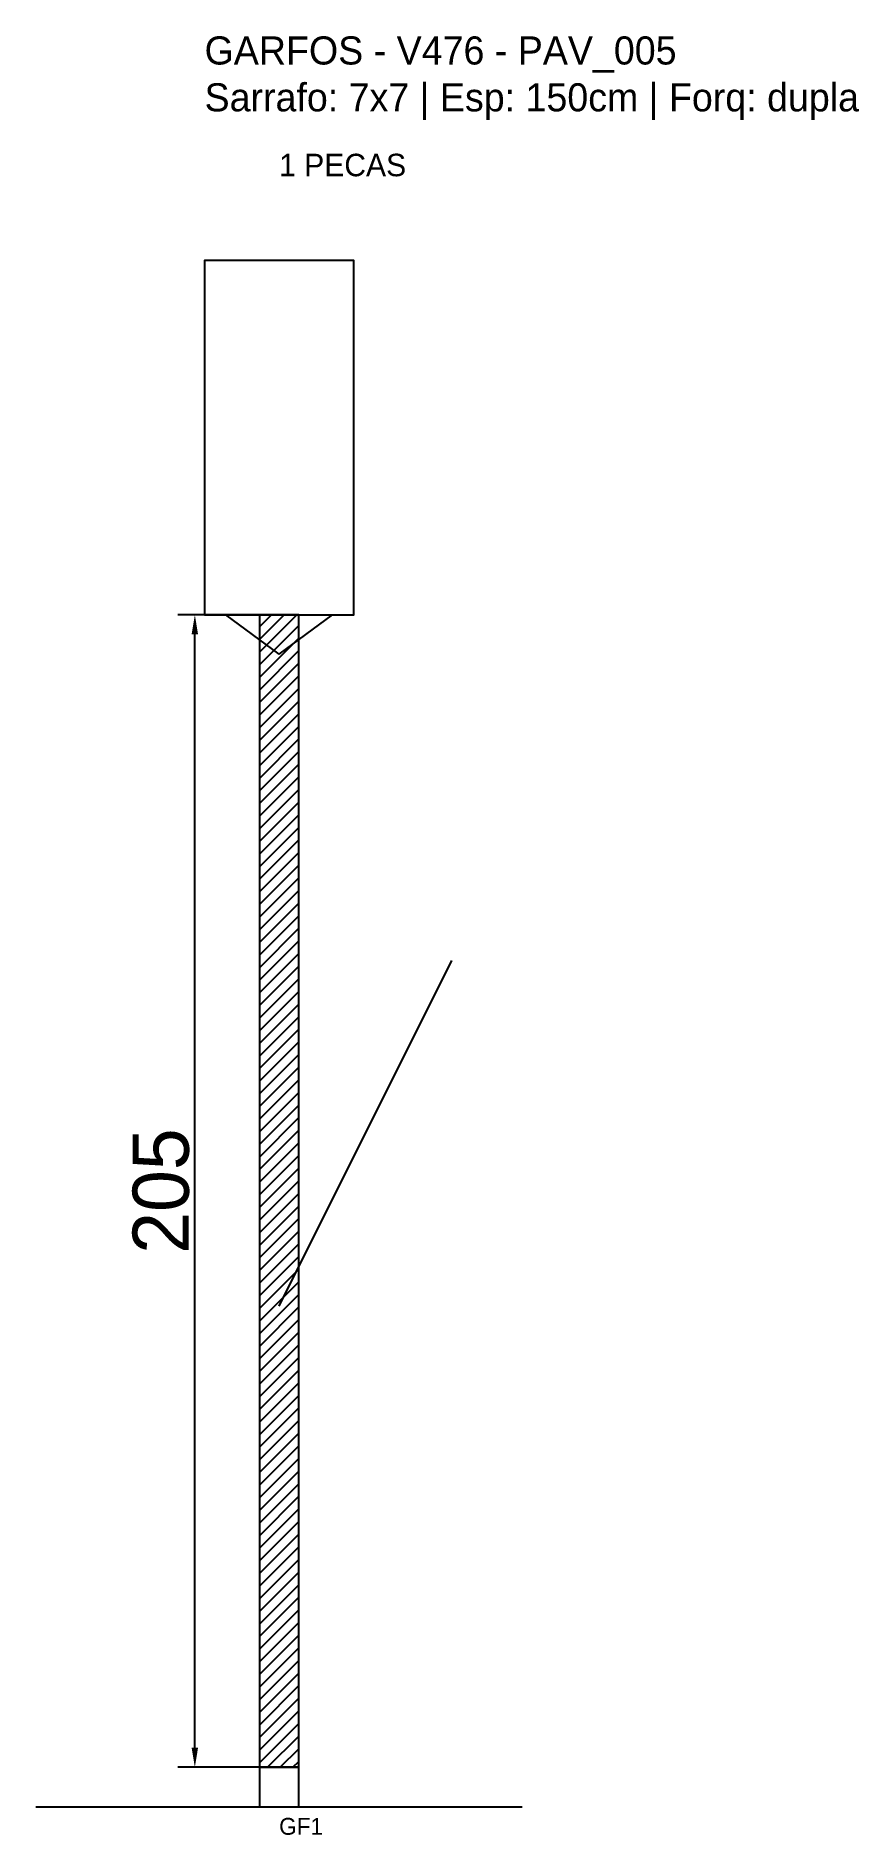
# Model space of a CAD drawing. Header units: metres. Extents: x -30 to 116, y -12 to 308.
import ezdxf

# ---------------------------------------------------------------- set-up
doc = ezdxf.new("R2010")
doc.units = ezdxf.units.M
for name, color, linetype in [('BARRA_ANCORAGEM', 1, 'Continuous'), ('COTA', 241, 'Continuous'), ('GARFOS OK', 3, 'Continuous'), ('NOME DA VIGA', 6, 'Continuous'), ('SARR_7x7', 40, 'Continuous'), ('VIGAS', 3, 'Continuous')]:
    doc.layers.add(name, color=color, linetype=linetype)
doc.dimstyles.new('EZ DXF', dxfattribs={"dimtxt": 10, "dimasz": 3.5, "dimexe": 3, "dimexo": 1.5, "dimgap": 1, "dimtad": 1, "dimdec": 1, "dimdsep": 46, "dimcen": 2.5, "dimazin": 3, "dimtfac": 1, "dimtmove": 0, "dimatfit": 3})

msp = doc.modelspace()

# ---------------------------------------------------------------- hatches: boundary and pattern name
at = {"layer": 'COTA'}
h = msp.add_hatch(dxfattribs=at)
h.set_pattern_fill('ANSI31', scale=0.5)
h.paths.add_polyline_path([(9.77, 0), (16.77, 0), (16.77, 205), (9.77, 205)])

# ---------------------------------------------------------------- linework, layer by layer
at = {"layer": 'BARRA_ANCORAGEM'}
msp.add_line((13.27, 82), (44.02, 143.5), dxfattribs=at)
at = {"layer": 'GARFOS OK'}
for p, q in [((13.27, 198), (3.77, 205)), ((3.77, 205), (22.77, 205)), ((13.27, 198), (22.77, 205))]:
    msp.add_line(p, q, dxfattribs=at)
at = {"layer": 'GARFOS OK', "linetype": 'CONTINUOUS'}
msp.add_line((-30, -7), (56.54, -7), dxfattribs=at)
at = {"layer": 'GARFOS OK'}
msp.add_lwpolyline([(9.77, 0), (16.77, 0), (16.77, 205), (9.77, 205), (9.77, 0)], dxfattribs=at)
at = {"layer": 'SARR_7x7'}
msp.add_lwpolyline([(9.77, -7), (16.77, -7), (16.77, 0), (9.77, 0), (9.77, -7)], dxfattribs=at)
at = {"layer": 'VIGAS'}
msp.add_lwpolyline([(0, 205), (26.54, 205), (26.54, 268), (0, 268), (0, 205)], dxfattribs=at)

# ---------------------------------------------------------------- texts
at = {"layer": 'NOME DA VIGA'}
for s, height, p in [('1 PECAS', 4, (13.27, 283)), ('GF1', 3, (13.27, -12))]:
    msp.add_text(s, height=height, dxfattribs=at).set_placement(p)
at = {"layer": 'NOME DA VIGA', "insert": (0, 293), "char_height": 5, "attachment_point": 7}
msp.add_mtext('GARFOS - V476 - PAV_005\\PSarrafo: 7x7 | Esp: 150cm | Forq: dupla', dxfattribs=at)

# ---------------------------------------------------------------- dimensions: what is measured, and where the dimension line sits
at = {"layer": 'COTA'}
msp.add_linear_dim(base=(-1.73, 0), p1=(13.27, 0), p2=(13.27, 205), angle=90, dimstyle='EZ DXF', dxfattribs=at).render()

doc.saveas('drawing.dxf')
